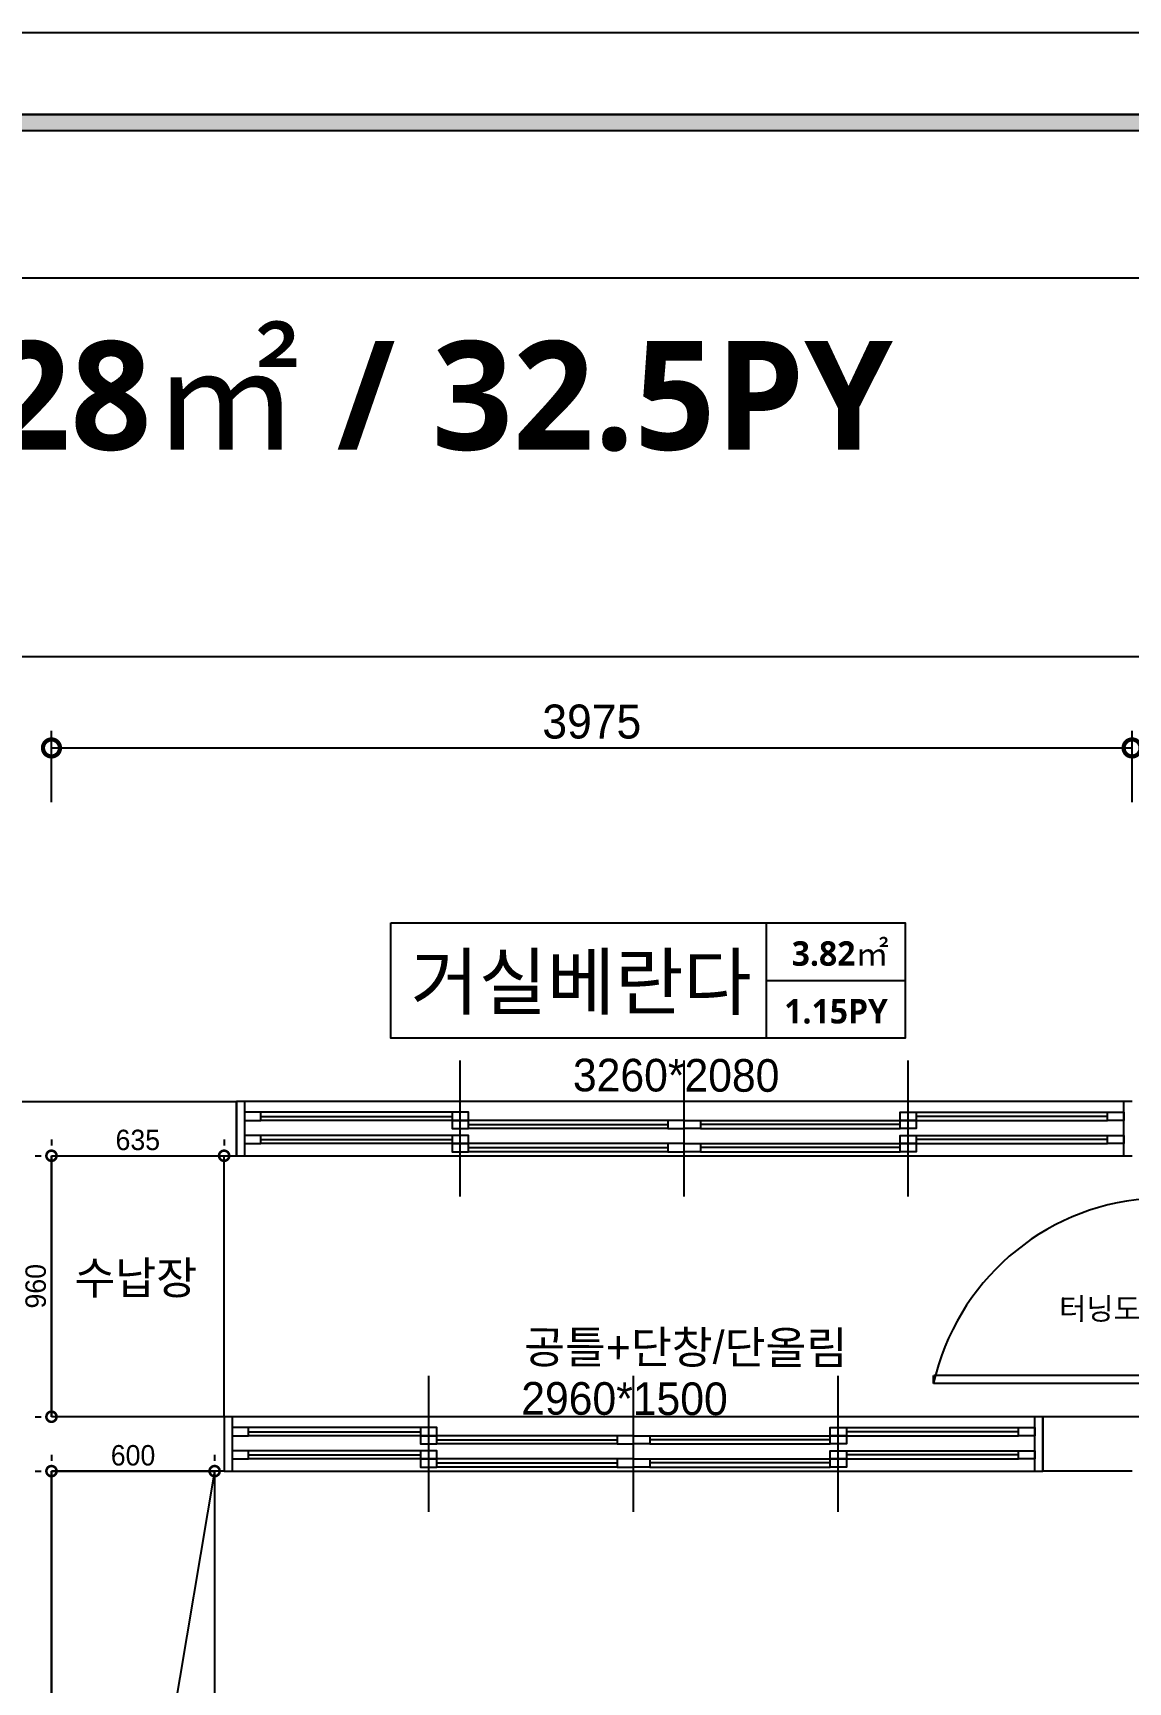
# Model space of a CAD drawing. Header units: inches. Extents: x -4181 to 116552, y 25636 to 44656.
# Drawn here: x 13204 to 17232, y 37990 to 44056 of the extents above; entities that cross this region are included whole.
import ezdxf
from ezdxf.enums import TextEntityAlignment as Align

# ---------------------------------------------------------------- set-up
doc = ezdxf.new("R2010")
doc.units = ezdxf.units.IN
doc.header["$LTSCALE"] = 50
doc.header["$MEASUREMENT"] = 0
for name, color, linetype in [('0-ELC TEXT', 7, 'Continuous'), ('02-wal', 2, 'Continuous'), ('07-dim', 5, 'Continuous'), ('07-dim wal', 5, 'Continuous'), ('6fur', 6, 'Continuous'), ('CO-DOOR', 8, 'Continuous'), ('FORM(YOURNAME)-1', 1, 'Continuous'), ('FORM(YOURNAME)-11', 1, 'Continuous'), ('GPG-TEXT', 3, 'Continuous'), ('SOL253', 253, 'Continuous'), ('도면층2', 2, 'Continuous'), ('도면층4', 4, 'Continuous'), ('도면층5', 5, 'Continuous')]:
    doc.layers.add(name, color=color, linetype=linetype)
doc.styles.add('HY울릉도L', font='NanumGothicBold.ttf')
doc.styles.add('YOURNAME', font='HY울릉도M.TTF')
doc.styles.add('스타일1', font='HY울릉도M.TTF')
doc.styles.add('코레일둥고', font='Korail_Round_Gothic_Medium.ttf')
doc.dimstyles.new('30', dxfattribs={"dimscale": 30, "dimtxt": 2.5, "dimasz": 2.5, "dimexe": 1.25, "dimexo": 2, "dimtad": 1, "dimdec": 0, "dimtxsty": '스타일1', "dimblk": 'DOTSMALL', "dimcen": 2.5, "dimclrd": 1, "dimclre": 1, "dimclrt": 2, "dimadec": 0, "dimazin": 0, "dimtfac": 1, "dimtix": 1, "dimtmove": 0, "dimatfit": 3, "dimldrblk": 'DOTSMALL', "dimfxl": 1.25, "dimarcsym": 0})
doc.dimstyles.new('50', dxfattribs={"dimscale": 50, "dimtxt": 2.5, "dimasz": 2.5, "dimexe": 1.25, "dimexo": 2, "dimtad": 1, "dimdec": 0, "dimtxsty": '스타일1', "dimblk": 'DOTSMALL', "dimcen": 2.5, "dimclrd": 1, "dimclre": 1, "dimclrt": 2, "dimadec": 0, "dimazin": 0, "dimtfac": 1, "dimtdec": 0, "dimtix": 1, "dimtmove": 0, "dimatfit": 3, "dimldrblk": 'DOTSMALL', "dimfxl": 1.25, "dimarcsym": 0})

# ---------------------------------------------------------------- blocks, each defined once
blk = doc.blocks.new('FORM-ELEVATION')
at = {"layer": 'FORM(YOURNAME)-11'}
h = blk.add_hatch(color=256, dxfattribs=at)
h.dxf.hatch_style = 1
h.paths.add_polyline_path([(-10309, 35708), (71691, 35708), (71691, 35508), (-10309, 35508)])
h.paths.add_polyline_path([(-10309, -21492), (71691, -21492), (71691, -21692), (-10309, -21692)])
at = {"layer": 'Defpoints', "color": 158}
for points in [[(-10309, -21692), (71691, -21692), (71691, 35708), (-10309, 35708)], [(-8309, 33708), (61071, 33708), (61071, -19692), (-8309, -19692)]]:
    blk.add_lwpolyline(points, close=True, dxfattribs=at)
at = {"layer": 'FORM(YOURNAME)-11', "color": 250}
blk.add_lwpolyline([(-11309, -22692), (72691, -22692), (72691, 36708), (-11309, 36708)], close=True, dxfattribs=at)
at = {"layer": 'FORM(YOURNAME)-11'}
blk.add_lwpolyline([(-10309, 35708), (71691, 35708), (71691, 35508), (-10309, 35508)], close=True, dxfattribs=at)
at = {"layer": 'FORM(YOURNAME)-11', "color": 3, "style": 'YOURNAME'}
for tag, height, p in [('1', 451, (71041, -1219)), ('2', 451, (71041, -1863)), ('3', 451, (71041, -3150)), ('4', 451, (71041, -5081)), ('5', 515, (71041, -7398)), ('6', 515, (71041, -9650)), ('7', 515, (71041, -11903)), ('8', 515, (71041, -14155)), ('9', 515, (71041, -16408)), ('10', 515, (66791, -18596)), ('11', 515, (71041, -18660)), ('12', 515, (66791, -20848)), ('13', 515, (71041, -20848))]:
    blk.add_attdef(tag, text='', height=height, dxfattribs=at).set_placement(p, align=Align.MIDDLE_RIGHT)
blk = doc.blocks.new('_DOTSMALL')
at = {"color": 0, "linetype": 'ByBlock', "const_width": 0.5}
blk.add_lwpolyline([(-0.0625, 0, 1), (0.0625, 0, 1)], format="xyb", close=True, dxfattribs=at)
blk = doc.blocks.new('*D937')
at = {"layer": '07-dim', "color": 1, "lineweight": -2, "transparency": 16777216}
for p, q in [((13272.4, 41225.7), (13272.4, 41488.2)), ((17247.4, 41225.7), (17247.4, 41488.2)), ((13272.4, 41425.7), (17247.4, 41425.7))]:
    blk.add_line(p, q, dxfattribs=at)
at = {"layer": 'Defpoints', "color": 0, "transparency": 16777216}
for p in [(17247.4, 41425.7), (13272.4, 41125.7), (17247.4, 41125.7)]:
    blk.add_point(p, dxfattribs=at)
at = {"layer": '07-dim', "color": 1, "lineweight": -2, "transparency": 16777216, "xscale": 125, "yscale": 125, "zscale": 125, "rotation": 180}
blk.add_blockref('_DOTSMALL', (13272.4, 41425.7), dxfattribs=at)
at = {"layer": '07-dim', "color": 1, "lineweight": -2, "transparency": 16777216, "xscale": 125, "yscale": 125, "zscale": 125}
blk.add_blockref('_DOTSMALL', (17247.4, 41425.7), dxfattribs=at)
at = {"layer": '07-dim', "color": 2, "transparency": 16777216, "insert": (15259.9, 41522), "char_height": 125, "attachment_point": 5, "style": '스타일1'}
blk.add_mtext('3975', dxfattribs=at)
blk = doc.blocks.new('*D941')
at = {"layer": '07-dim', "color": 1, "lineweight": -2, "transparency": 16777216}
for p, q in [((13072.4, 41225.7), (13072.4, 41824.2)), ((25367.4, 41225.7), (25367.4, 41824.2)), ((13072.4, 41761.7), (25367.4, 41761.7))]:
    blk.add_line(p, q, dxfattribs=at)
at = {"layer": 'Defpoints', "color": 0, "transparency": 16777216}
for p in [(25367.4, 41761.7), (13072.4, 41125.7), (25367.4, 41125.7)]:
    blk.add_point(p, dxfattribs=at)
at = {"layer": '07-dim', "color": 1, "lineweight": -2, "transparency": 16777216, "xscale": 125, "yscale": 125, "zscale": 125, "rotation": 180}
blk.add_blockref('_DOTSMALL', (13072.4, 41761.7), dxfattribs=at)
at = {"layer": '07-dim', "color": 1, "lineweight": -2, "transparency": 16777216, "xscale": 125, "yscale": 125, "zscale": 125}
blk.add_blockref('_DOTSMALL', (25367.4, 41761.7), dxfattribs=at)
at = {"layer": '07-dim', "color": 2, "transparency": 16777216, "insert": (19219.9, 41857.9), "char_height": 125, "attachment_point": 5, "style": '스타일1'}
blk.add_mtext('12295', dxfattribs=at)
blk = doc.blocks.new('asfsd')
at = {"layer": '02-wal'}
for p, q in [((13740.6, 40417.4), (14620.6, 40417.4)), ((14620.6, 40217.4), (14620.6, 40417.4)), ((13940.6, 40217.4), (14620.6, 40217.4)), ((13940.6, 39257.4), (13940.6, 40217.4)), ((14575.6, 39257.4), (13940.6, 39257.4)), ((14575.6, 39257.4), (14575.6, 39057.4)), ((17587.6, 39057.4), (17587.6, 39257.4)), ((18115.6, 39257.4), (17587.6, 39257.4)), ((13940.6, 35487.4), (13940.6, 39057.4)), ((14575.6, 39057.4), (13940.6, 39057.4)), ((17915.6, 39057.4), (17587.6, 39057.4))]:
    blk.add_line(p, q, dxfattribs=at)
at = {"layer": 'CO-DOOR'}
for p, q in [((17185.6, 39379.2), (17185.6, 39409.2)), ((17995.6, 39379.2), (17185.6, 39379.2)), ((17995.6, 39409.2), (17186.2, 39409.2))]:
    blk.add_line(p, q, dxfattribs=at)
blk.add_arc((18035.7, 39191.4), 870.5, 94.6157, 167.5478, dxfattribs=at)
at = {"layer": '도면층2'}
for p, q in [((14620.6, 40417.4), (14620.6, 40217.4)), ((14575.6, 39257.4), (14575.6, 39057.4)), ((17587.6, 39257.4), (17587.6, 39057.4))]:
    blk.add_line(p, q, dxfattribs=at)
at = {"layer": '도면층4'}
for p, q in [((15444.4, 40067.4), (15444.4, 40567.4)), ((16268.1, 40067.4), (16268.1, 40567.4)), ((17091.9, 40067.4), (17091.9, 40567.4)), ((17915.6, 40417.4), (14620.6, 40417.4)), ((14620.6, 40417.4), (14620.6, 40217.4)), ((14650.6, 40417.4), (14650.6, 40217.4)), ((17885.6, 40217.4), (17885.6, 40417.4)), ((14710.6, 40362.4), (15414.4, 40362.4)), ((17825.6, 40362.4), (17121.9, 40362.4)), ((14710.6, 40277.4), (15414.4, 40277.4)), ((15474.4, 40332.4), (16208.1, 40332.4)), ((17061.9, 40332.4), (16328.1, 40332.4)), ((17825.6, 40277.4), (17121.9, 40277.4)), ((14620.6, 40217.4), (17915.6, 40217.4)), ((15474.4, 40247.4), (16208.1, 40247.4)), ((17061.9, 40247.4), (16328.1, 40247.4)), ((15328.6, 38907.4), (15328.6, 39407.4)), ((16081.6, 38907.4), (16081.6, 39407.4)), ((16834.6, 38907.4), (16834.6, 39407.4)), ((17587.6, 39257.4), (14575.6, 39257.4)), ((14575.6, 39257.4), (14575.6, 39057.4)), ((14605.6, 39257.4), (14605.6, 39057.4)), ((17557.6, 39057.4), (17557.6, 39257.4)), ((17587.6, 39057.4), (17587.6, 39257.4)), ((14665.6, 39202.4), (15298.6, 39202.4)), ((17497.6, 39202.4), (16864.6, 39202.4)), ((15358.6, 39172.4), (16021.6, 39172.4)), ((16804.6, 39172.4), (16141.6, 39172.4)), ((14665.6, 39117.4), (15298.6, 39117.4)), ((15358.6, 39087.4), (16021.6, 39087.4)), ((16804.6, 39087.4), (16141.6, 39087.4)), ((17497.6, 39117.4), (16864.6, 39117.4)), ((14575.6, 39057.4), (17587.6, 39057.4))]:
    blk.add_line(p, q, dxfattribs=at)
for points in [[(14650.6, 40377.4), (14650.6, 40347.4), (14710.6, 40347.4), (14710.6, 40377.4)], [(15414.4, 40377.4), (15414.4, 40347.4), (15474.4, 40347.4), (15474.4, 40377.4)], [(15414.4, 40347.4), (15414.4, 40317.4), (15474.4, 40317.4), (15474.4, 40347.4)], [(16208.1, 40347.4), (16208.1, 40317.4), (16268.1, 40317.4), (16268.1, 40347.4)], [(16328.1, 40347.4), (16328.1, 40317.4), (16268.1, 40317.4), (16268.1, 40347.4)], [(17121.9, 40377.4), (17121.9, 40347.4), (17061.9, 40347.4), (17061.9, 40377.4)], [(17121.9, 40347.4), (17121.9, 40317.4), (17061.9, 40317.4), (17061.9, 40347.4)], [(17885.6, 40377.4), (17885.6, 40347.4), (17825.6, 40347.4), (17825.6, 40377.4)], [(14650.6, 40292.4), (14650.6, 40262.4), (14710.6, 40262.4), (14710.6, 40292.4)], [(15414.4, 40292.4), (15414.4, 40262.4), (15474.4, 40262.4), (15474.4, 40292.4)], [(17121.9, 40292.4), (17121.9, 40262.4), (17061.9, 40262.4), (17061.9, 40292.4)], [(17885.6, 40292.4), (17885.6, 40262.4), (17825.6, 40262.4), (17825.6, 40292.4)], [(15414.4, 40262.4), (15414.4, 40232.4), (15474.4, 40232.4), (15474.4, 40262.4)], [(16208.1, 40262.4), (16208.1, 40232.4), (16268.1, 40232.4), (16268.1, 40262.4)], [(16328.1, 40262.4), (16328.1, 40232.4), (16268.1, 40232.4), (16268.1, 40262.4)], [(17121.9, 40262.4), (17121.9, 40232.4), (17061.9, 40232.4), (17061.9, 40262.4)], [(14605.6, 39217.4), (14605.6, 39187.4), (14665.6, 39187.4), (14665.6, 39217.4)], [(15298.6, 39217.4), (15298.6, 39187.4), (15358.6, 39187.4), (15358.6, 39217.4)], [(15298.6, 39187.4), (15298.6, 39157.4), (15358.6, 39157.4), (15358.6, 39187.4)], [(16021.6, 39187.4), (16021.6, 39157.4), (16081.6, 39157.4), (16081.6, 39187.4)], [(16141.6, 39187.4), (16141.6, 39157.4), (16081.6, 39157.4), (16081.6, 39187.4)], [(16864.6, 39217.4), (16864.6, 39187.4), (16804.6, 39187.4), (16804.6, 39217.4)], [(16864.6, 39187.4), (16864.6, 39157.4), (16804.6, 39157.4), (16804.6, 39187.4)], [(17557.6, 39217.4), (17557.6, 39187.4), (17497.6, 39187.4), (17497.6, 39217.4)], [(14605.6, 39132.4), (14605.6, 39102.4), (14665.6, 39102.4), (14665.6, 39132.4)], [(15298.6, 39132.4), (15298.6, 39102.4), (15358.6, 39102.4), (15358.6, 39132.4)], [(16864.6, 39132.4), (16864.6, 39102.4), (16804.6, 39102.4), (16804.6, 39132.4)], [(17557.6, 39132.4), (17557.6, 39102.4), (17497.6, 39102.4), (17497.6, 39132.4)], [(15298.6, 39102.4), (15298.6, 39072.4), (15358.6, 39072.4), (15358.6, 39102.4)], [(16021.6, 39102.4), (16021.6, 39072.4), (16081.6, 39072.4), (16081.6, 39102.4)], [(16141.6, 39102.4), (16141.6, 39072.4), (16081.6, 39072.4), (16081.6, 39102.4)], [(16864.6, 39102.4), (16864.6, 39072.4), (16804.6, 39072.4), (16804.6, 39102.4)]]:
    blk.add_lwpolyline(points, close=True, dxfattribs=at)
at = {"layer": '도면층5'}
for p, q in [((15414.4, 40377.4), (14710.6, 40377.4)), ((15414.4, 40347.4), (14710.6, 40347.4)), ((16208.1, 40347.4), (15474.4, 40347.4)), ((16328.1, 40347.4), (17061.9, 40347.4)), ((17121.9, 40377.4), (17825.6, 40377.4)), ((17121.9, 40347.4), (17825.6, 40347.4)), ((15414.4, 40292.4), (14710.6, 40292.4)), ((16208.1, 40317.4), (15474.4, 40317.4)), ((16328.1, 40317.4), (17061.9, 40317.4)), ((17121.9, 40292.4), (17825.6, 40292.4)), ((15414.4, 40262.4), (14710.6, 40262.4)), ((16208.1, 40262.4), (15474.4, 40262.4)), ((16208.1, 40232.4), (15474.4, 40232.4)), ((16328.1, 40262.4), (17061.9, 40262.4)), ((16328.1, 40232.4), (17061.9, 40232.4)), ((17121.9, 40262.4), (17825.6, 40262.4)), ((15298.6, 39217.4), (14665.6, 39217.4)), ((15298.6, 39187.4), (14665.6, 39187.4)), ((16021.6, 39187.4), (15358.6, 39187.4)), ((16141.6, 39187.4), (16804.6, 39187.4)), ((16864.6, 39217.4), (17497.6, 39217.4)), ((16864.6, 39187.4), (17497.6, 39187.4)), ((15298.6, 39132.4), (14665.6, 39132.4)), ((16021.6, 39157.4), (15358.6, 39157.4)), ((16141.6, 39157.4), (16804.6, 39157.4)), ((16864.6, 39132.4), (17497.6, 39132.4)), ((15298.6, 39102.4), (14665.6, 39102.4)), ((16021.6, 39102.4), (15358.6, 39102.4)), ((16021.6, 39072.4), (15358.6, 39072.4)), ((16141.6, 39102.4), (16804.6, 39102.4)), ((16141.6, 39072.4), (16804.6, 39072.4)), ((16864.6, 39102.4), (17497.6, 39102.4))]:
    blk.add_line(p, q, dxfattribs=at)
blk = doc.blocks.new('*D959')
at = {"layer": '07-dim wal', "color": 1, "lineweight": -2}
for p, q in [((13212.4, 38765.7), (13234.9, 38765.7)), ((13272.4, 38765.7), (13272.4, 35195.7)), ((13212.4, 35195.7), (13234.9, 35195.7))]:
    blk.add_line(p, q, dxfattribs=at)
at = {"layer": 'Defpoints', "color": 0}
for p in [(13272.4, 38765.7), (13272.4, 35195.7), (13272.4, 35195.7)]:
    blk.add_point(p, dxfattribs=at)
at = {"layer": '07-dim wal', "color": 1, "lineweight": -2, "xscale": 75, "yscale": 75, "zscale": 75}
for p, rotation in [((13272.4, 38765.7), 90), ((13272.4, 35195.7), 270)]:
    blk.add_blockref('_DOTSMALL', p, dxfattribs=dict(at, rotation=rotation))
at = {"layer": '07-dim wal', "color": 2, "insert": (13214.7, 36980.7), "char_height": 75, "attachment_point": 5, "rotation": 90, "style": '스타일1'}
blk.add_mtext('3570', dxfattribs=at)
blk = doc.blocks.new('*D1018')
at = {"layer": '07-dim wal', "color": 1, "lineweight": -2}
for p, q in [((13212.4, 39925.7), (13234.9, 39925.7)), ((13272.4, 39925.7), (13272.4, 38965.7)), ((13212.4, 38965.7), (13234.9, 38965.7))]:
    blk.add_line(p, q, dxfattribs=at)
at = {"layer": 'Defpoints', "color": 0}
for p in [(13272.4, 39925.7), (13272.4, 38965.7), (13272.4, 38965.7)]:
    blk.add_point(p, dxfattribs=at)
at = {"layer": '07-dim wal', "color": 1, "lineweight": -2, "xscale": 75, "yscale": 75, "zscale": 75}
for p, rotation in [((13272.4, 39925.7), 90), ((13272.4, 38965.7), 270)]:
    blk.add_blockref('_DOTSMALL', p, dxfattribs=dict(at, rotation=rotation))
at = {"layer": '07-dim wal', "color": 2, "insert": (13214.6, 39445.7), "char_height": 75, "attachment_point": 5, "rotation": 90, "style": '스타일1'}
blk.add_mtext('960', dxfattribs=at)
blk = doc.blocks.new('*D1019')
at = {"layer": '07-dim wal', "color": 1, "lineweight": -2}
for p, q in [((13272.4, 39985.7), (13272.4, 39963.2)), ((13907.4, 39985.7), (13907.4, 39963.2)), ((13272.4, 39925.7), (13907.4, 39925.7))]:
    blk.add_line(p, q, dxfattribs=at)
at = {"layer": 'Defpoints', "color": 0}
for p in [(13272.4, 39925.7), (13907.4, 39925.7), (13907.4, 39925.7)]:
    blk.add_point(p, dxfattribs=at)
at = {"layer": '07-dim wal', "color": 1, "lineweight": -2, "xscale": 75, "yscale": 75, "zscale": 75, "rotation": 180}
blk.add_blockref('_DOTSMALL', (13272.4, 39925.7), dxfattribs=at)
at = {"layer": '07-dim wal', "color": 1, "lineweight": -2, "xscale": 75, "yscale": 75, "zscale": 75}
blk.add_blockref('_DOTSMALL', (13907.4, 39925.7), dxfattribs=at)
at = {"layer": '07-dim wal', "color": 2, "insert": (13589.9, 39983.5), "char_height": 75, "attachment_point": 5, "style": '스타일1'}
blk.add_mtext('635', dxfattribs=at)
blk = doc.blocks.new('*D1020')
at = {"layer": '07-dim wal', "color": 1, "lineweight": -2}
for p, q in [((13272.4, 38825.7), (13272.4, 38803.2)), ((13872.4, 38825.7), (13872.4, 38803.2)), ((13272.4, 38765.7), (13872.4, 38765.7))]:
    blk.add_line(p, q, dxfattribs=at)
at = {"layer": 'Defpoints', "color": 0}
for p in [(13272.4, 38765.7), (13872.4, 38765.7), (13872.4, 38765.7)]:
    blk.add_point(p, dxfattribs=at)
at = {"layer": '07-dim wal', "color": 1, "lineweight": -2, "xscale": 75, "yscale": 75, "zscale": 75, "rotation": 180}
blk.add_blockref('_DOTSMALL', (13272.4, 38765.7), dxfattribs=at)
at = {"layer": '07-dim wal', "color": 1, "lineweight": -2, "xscale": 75, "yscale": 75, "zscale": 75}
blk.add_blockref('_DOTSMALL', (13872.4, 38765.7), dxfattribs=at)
at = {"layer": '07-dim wal', "color": 2, "insert": (13572.4, 38823.5), "char_height": 75, "attachment_point": 5, "style": '스타일1'}
blk.add_mtext('600', dxfattribs=at)

msp = doc.modelspace()

# ---------------------------------------------------------------- linework, layer by layer
at = {"layer": '6fur'}
for p, q in [((13907.4, 38965.7), (13907.4, 39925.7)), ((13872.4, 38765.7), (13272.4, 35195.7))]:
    msp.add_line(p, q, dxfattribs=at)
msp.add_lwpolyline([(13272.4, 38765.7), (13872.4, 38765.7), (13872.4, 35195.7), (13272.4, 35195.7), (13272.4, 38765.7)], dxfattribs=at)
at = {"layer": 'SOL253'}
for p, q in [((15903.1, 40358.2), (15903.1, 40782.7)), ((15903.1, 40570.5), (16412.8, 40570.5))]:
    msp.add_line(p, q, dxfattribs=at)
msp.add_lwpolyline([(14521.2, 40782.7), (16412.8, 40782.7), (16412.8, 40358.2), (14521.2, 40358.2)], close=True, dxfattribs=at)

# ---------------------------------------------------------------- block references
at = {"layer": '6fur'}
msp.add_blockref('asfsd', (-668.2, -291.7), dxfattribs=at)
at = {"layer": 'FORM(YOURNAME)-1', "xscale": 0.3, "yscale": 0.3, "zscale": 0.3}
msp.add_blockref('FORM-ELEVATION', (11862.7, 33043.1), dxfattribs=at)

# ---------------------------------------------------------------- texts
at = {"layer": '0-ELC TEXT', "style": '코레일둥고'}
for s, height, p in [('3260*2080', 120, (15190.4, 40162.9)), ('터닝도어 투명유리', 80, (16978.7, 39323.2)), ('공틀+단창/단올림', 120, (15010.4, 39162.7)), ('2960*1500', 120, (15000.3, 38973.7))]:
    msp.add_text(s, height=height, rotation=359.84725, dxfattribs=at).set_placement(p)
msp.add_text('수납장', height=120, dxfattribs=at).set_placement((13356.6, 39416.7))
at = {"layer": 'GPG-TEXT', "style": 'HY울릉도L'}
for s, height, p in [('총 면적 : 107.28㎡ / 32.5PY', 400, (13154.1, 42522.5)), ('3.82㎡', 90, (16173.9, 40624.6)), ('거실베란다', 200, (15220.6, 40465.6)), ('1.15PY', 90, (16158.5, 40412.3))]:
    msp.add_text(s, height=height, dxfattribs=at).set_placement(p, align=Align.CENTER)

# ---------------------------------------------------------------- dimensions: what is measured, and where the dimension line sits
at = {"layer": '07-dim'}
for base, p1, p2, picture, middle in [((25367.4, 41761.7), (13072.4, 41125.7), (25367.4, 41125.7), '*D941', (19219.9, 41857.9)), ((17247.4, 41425.7), (13272.4, 41125.7), (17247.4, 41125.7), '*D937', (15259.9, 41522))]:
    dim = msp.add_linear_dim(base=base, p1=p1, p2=p2, dimstyle='50', dxfattribs=at)
    dim.commit()
    dim.dimension.update_dxf_attribs({"geometry": picture, "text_midpoint": middle})
at = {"layer": '07-dim wal'}
for base, p1, p2, picture, middle in [((13907.4, 39925.7), (13272.4, 39925.7), (13907.4, 39925.7), '*D1019', (13589.9, 39983.5)), ((13872.4, 38765.7), (13272.4, 38765.7), (13872.4, 38765.7), '*D1020', (13572.4, 38823.5))]:
    dim = msp.add_linear_dim(base=base, p1=p1, p2=p2, dimstyle='30', dxfattribs=at)
    dim.commit()
    dim.dimension.update_dxf_attribs({"geometry": picture, "text_midpoint": middle})
dim = msp.add_linear_dim(base=(13272.4, 38965.7), p1=(13272.4, 39925.7), p2=(13272.4, 38965.7), angle=90, dimstyle='30', dxfattribs=at)
dim.commit()
dim.dimension.update_dxf_attribs({"geometry": '*D1018', "text_midpoint": (13214.6, 39445.7)})
dim = msp.add_linear_dim(base=(13272.4, 35195.7), p1=(13272.4, 38765.7), p2=(13272.4, 35195.7), angle=90, dimstyle='30', override={"dimtfill": 0}, dxfattribs=at)
dim.commit()
dim.dimension.update_dxf_attribs({"geometry": '*D959', "text_midpoint": (13214.7, 36980.7)})

doc.saveas('drawing.dxf')
